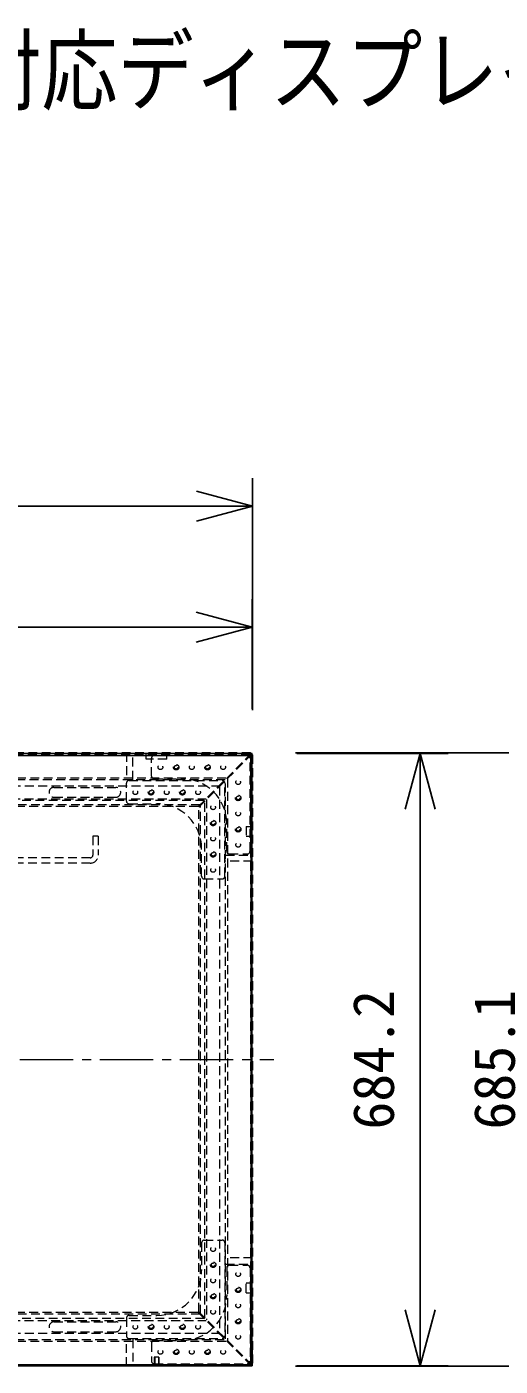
# Model space of a CAD drawing. Units: millimetres, scale not verified. Extents: x -62 to 63, y -56 to 57.
# Drawn here: x -5.5 to 15.6, y -3 to 56.8 of the extents above; entities that cross this region are included whole.
import ezdxf
from ezdxf.enums import TextEntityAlignment as Align

# ---------------------------------------------------------------- set-up
doc = ezdxf.new("R2010")
doc.units = ezdxf.units.MM
doc.header["$LTSCALE"] = 0.125
doc.linetypes.add('USER1', pattern=[28.575, 19.05, -3.175, 3.175, -3.175])
doc.linetypes.add('USER2', pattern=[4.7625, 3.175, -1.5875])
for name, color, linetype in [('0-0_0', 7, 'Continuous'), ('0-1_MOJI1', 7, 'Continuous'), ('0-3_SUNPO', 7, 'Continuous')]:
    doc.layers.add(name, color=color, linetype=linetype)
doc.layers.add('0-4_GAIKEI', color=8, linetype='Continuous', lineweight=18)
doc.styles.add('ＭＳ ゴシック', font='')
doc.styles.get('ＭＳ ゴシック').set_extended_font_data('MS Gothic')

# ---------------------------------------------------------------- blocks, each defined once
blk = doc.blocks.new('_Open30')
at = {"layer": '0-0_0'}
blk.add_line((0, 0), (-1, 0), dxfattribs=at)
blk.add_lwpolyline([(-1, 0.26795), (0, 0), (-1, -0.26795)], dxfattribs=at)
blk = doc.blocks.new('D4')
at = {"layer": '0-3_SUNPO'}
for p, q in [((149.4751, 213.8343), (149.4751, 218.7311)), ((198.0111, 213.8343), (198.0111, 218.7311)), ((151.9751, 217.4811), (195.5111, 217.4811))]:
    blk.add_line(p, q, dxfattribs=at)
at = {"layer": '0-3_SUNPO', "xscale": 2.5, "yscale": 2.5, "rotation": 180}
blk.add_blockref('_Open30', (149.4751, 217.4811), dxfattribs=at)
at = {"layer": '0-3_SUNPO', "xscale": 2.5, "yscale": 2.5}
blk.add_blockref('_Open30', (198.0111, 217.4811), dxfattribs=at)
at = {"layer": '0-3_SUNPO', "style": 'ＭＳ ゴシック'}
blk.add_text('1213.4', height=1.833, dxfattribs=at).set_placement((169.9931, 218.1061), align=Align.BOTTOM_LEFT)
blk = doc.blocks.new('D5')
at = {"layer": '0-3_SUNPO'}
for p, q in [((200.0071, 211.8383), (206.7685, 211.8383)), ((205.5185, 209.3383), (205.5185, 186.9704)), ((200.0071, 184.4704), (206.7685, 184.4704))]:
    blk.add_line(p, q, dxfattribs=at)
at = {"layer": '0-3_SUNPO', "xscale": 2.5, "yscale": 2.5}
for p, rotation in [((205.5185, 211.8383), 90), ((205.5185, 184.4704), 270)]:
    blk.add_blockref('_Open30', p, dxfattribs=dict(at, rotation=rotation))
at = {"layer": '0-3_SUNPO', "style": 'ＭＳ ゴシック'}
blk.add_text('684.2', height=1.833, rotation=90, dxfattribs=at).set_placement((204.8935, 195.0294), align=Align.BOTTOM_LEFT)
blk = doc.blocks.new('D6')
at = {"layer": '0-3_SUNPO'}
for p, q in [((149.4571, 213.7743), (149.4571, 224.1311)), ((198.0291, 213.7743), (198.0291, 224.1311)), ((151.9571, 222.8811), (195.5291, 222.8811))]:
    blk.add_line(p, q, dxfattribs=at)
at = {"layer": '0-3_SUNPO', "xscale": 2.5, "yscale": 2.5, "rotation": 180}
blk.add_blockref('_Open30', (149.4571, 222.8811), dxfattribs=at)
at = {"layer": '0-3_SUNPO', "xscale": 2.5, "yscale": 2.5}
blk.add_blockref('_Open30', (198.0291, 222.8811), dxfattribs=at)
at = {"layer": '0-3_SUNPO', "style": 'ＭＳ ゴシック'}
blk.add_text('1214.3', height=1.833, dxfattribs=at).set_placement((169.9931, 223.5061), align=Align.BOTTOM_LEFT)
blk = doc.blocks.new('D7')
at = {"layer": '0-3_SUNPO'}
for p, q in [((199.9443, 211.8592), (212.1685, 211.8592)), ((210.9185, 209.3592), (210.9185, 186.9552)), ((199.9443, 184.4552), (212.1685, 184.4552))]:
    blk.add_line(p, q, dxfattribs=at)
at = {"layer": '0-3_SUNPO', "xscale": 2.5, "yscale": 2.5}
for p, rotation in [((210.9185, 211.8592), 90), ((210.9185, 184.4552), 270)]:
    blk.add_blockref('_Open30', p, dxfattribs=dict(at, rotation=rotation))
at = {"layer": '0-3_SUNPO', "style": 'ＭＳ ゴシック'}
blk.add_text('685.1', height=1.833, rotation=90, dxfattribs=at).set_placement((210.2935, 195.0322), align=Align.BOTTOM_LEFT)

msp = doc.modelspace()

# ---------------------------------------------------------------- linework, layer by layer
at = {"layer": '0-4_GAIKEI', "color": 7}
for p, q in [((4.5139, 24.3394), (-44.0141, 24.3394)), ((4.5159, -3.0225), (4.5159, 24.3374)), ((-44.0141, -3.0245), (4.5139, -3.0245))]:
    msp.add_line(p, q, dxfattribs=at)
at = {"layer": '0-4_GAIKEI', "color": 1}
for p, q in [((4.4759, 24.3254), (-43.9762, 24.3254)), ((-43.9182, 24.2414), (4.4619, 24.2414)), ((-43.9142, 24.2494), (4.4579, 24.2494)), ((-43.9142, 24.2454), (4.4579, 24.2454)), ((4.5139, 24.3414), (3.5981, 24.3414)), ((3.5981, 24.3394), (3.5981, 24.3414)), ((3.9181, 24.3394), (3.9181, 24.3414)), ((4.0897, 24.3474), (4.2897, 24.3474)), ((4.0897, 24.3414), (4.0897, 24.3474)), ((4.2897, 24.3414), (4.2897, 24.3474)), ((4.4579, 24.2494), (4.4579, 24.2454)), ((4.4619, 24.2414), (4.4619, -2.9705)), ((4.4699, 24.2374), (4.4699, -2.9665)), ((4.4759, 24.3254), (4.4759, 24.3394)), ((4.5019, 24.2994), (4.5159, 24.2994)), ((4.5019, -2.9845), (4.5019, 24.2994)), ((4.5139, 24.3394), (4.5139, 24.3414)), ((4.5159, 24.3374), (4.5179, 24.3374)), ((4.5179, 23.4176), (4.5179, 24.3374)), ((4.5179, 24.1132), (4.5239, 24.1132)), ((4.5239, 24.1132), (4.5239, 23.9133)), ((4.5159, 23.7375), (4.5179, 23.7375)), ((4.5159, 23.4176), (4.5179, 23.4176)), ((4.5179, 23.9133), (4.5239, 23.9133)), ((4.5159, -2.1068), (4.5179, -2.1068)), ((4.5179, -2.1068), (4.5179, -3.0225)), ((-43.9182, -2.9705), (4.4619, -2.9705)), ((4.4579, -2.9745), (-43.9142, -2.9745)), ((4.4579, -2.9785), (-43.9142, -2.9785)), ((4.4579, -2.9785), (4.4579, -2.9745)), ((4.4699, -2.9665), (4.4659, -2.9665)), ((4.5019, -2.9845), (4.5159, -2.9845)), ((4.5159, -2.4267), (4.5179, -2.4267)), ((4.5179, -2.5983), (4.5239, -2.5983)), ((4.5179, -2.7983), (4.5239, -2.7983)), ((4.5239, -2.5983), (4.5239, -2.7983)), ((-43.9762, -3.0105), (4.4759, -3.0105)), ((3.9139, -3.0245), (3.9139, -3.0265)), ((4.0897, -3.0265), (4.0897, -3.0325)), ((4.4759, -3.0105), (4.4759, -3.0245)), ((4.5139, -3.0245), (4.5139, -3.0265)), ((4.5159, -3.0225), (4.5179, -3.0225))]:
    msp.add_line(p, q, dxfattribs=at)
at = {"layer": '0-4_GAIKEI', "linetype": 'USER2'}
for p, q in [((4.4276, 24.2823), (-43.9279, 24.2823)), ((-1.0901, 24.3623), (-1.0901, 23.1623)), ((-0.8101, 23.1623), (-0.8101, 24.3623)), ((-0.2101, 24.0823), (-0.2101, 24.3623)), ((0.7099, 24.0823), (-0.2101, 24.0823)), ((0.0239, 23.3303), (0.0239, 24.1303)), ((0.1439, 24.2503), (4.3039, 24.2503)), ((0.7099, 24.0823), (0.7099, 24.3623)), ((4.4239, 19.9703), (4.4239, 24.1303)), ((4.4559, -2.9334), (4.4559, 24.254)), ((-42.8879, 23.2423), (3.3876, 23.2423)), ((3.3076, 23.1623), (-42.8079, 23.1623)), ((-42.5359, 22.8903), (3.0356, 22.8903)), ((-4.3301, 22.8223), (-1.5701, 22.8223)), ((-1.0961, 22.2103), (-1.0961, 23.0103)), ((-0.9761, 23.1303), (3.1839, 23.1303)), ((0.1439, 23.2103), (1.3839, 23.2103)), ((3.0639, 22.862), (3.0639, -1.5414)), ((3.3039, 18.8503), (3.3039, 23.0103)), ((3.3359, -1.8134), (3.3359, 23.134)), ((3.4159, 23.214), (3.4159, -1.8934)), ((-41.9599, 22.3143), (2.4596, 22.3143)), ((2.3796, 22.2343), (-41.8799, 22.2343)), ((-4.3301, 22.3823), (-1.5701, 22.3823)), ((2.4079, -0.8854), (2.4079, 22.206)), ((2.4879, 22.286), (2.4879, -0.9654)), ((2.1876, 22.0423), (-41.6879, 22.0423)), ((2.1076, 21.9623), (-41.6079, 21.9623)), ((-0.9761, 22.0903), (0.2639, 22.0903)), ((2.2159, -0.6934), (2.2159, 22.014)), ((3.3839, 19.9703), (3.3839, 21.2103)), ((4.2559, 21.0803), (4.5359, 21.0803)), ((4.2559, 21.0803), (4.2559, 20.6403)), ((-2.5901, 20.6363), (-2.5901, 19.7963)), ((-2.3501, 20.6363), (-2.5901, 20.6363)), ((-2.3501, 20.6363), (-2.3501, 19.7963)), ((4.2559, 20.6403), (4.5359, 20.6403)), ((2.2639, 18.8503), (2.2639, 20.0903)), ((3.3359, 19.8003), (4.5359, 19.8003)), ((3.5039, 19.8503), (4.3039, 19.8503)), ((-2.7101, 19.4363), (-23.3101, 19.4363)), ((-2.7101, 19.6763), (-22.8981, 19.6763)), ((4.5359, 19.5203), (3.3359, 19.5203)), ((2.3839, 18.7303), (3.1839, 18.7303)), ((2.2639, 2.4703), (2.2639, 1.2303)), ((2.3839, 2.5903), (3.1839, 2.5903)), ((3.3039, 2.4703), (3.3039, -1.6897)), ((4.5359, 1.8003), (3.3359, 1.8003)), ((3.3359, 1.5203), (4.5359, 1.5203)), ((3.3839, 1.3503), (3.3839, 0.1103)), ((3.5039, 1.4703), (4.3039, 1.4703)), ((4.4239, 1.3503), (4.4239, -2.8097)), ((4.2559, 0.2403), (4.2559, 0.6803)), ((4.2559, 0.6803), (4.5359, 0.6803)), ((4.2559, 0.2403), (4.5359, 0.2403)), ((-41.9599, -0.9937), (2.4596, -0.9937)), ((2.3796, -0.9137), (-41.8799, -0.9137)), ((2.1876, -0.7217), (-41.6879, -0.7217)), ((2.1076, -0.6417), (-41.6079, -0.6417)), ((-4.3301, -1.0617), (-1.5701, -1.0617)), ((-1.0961, -0.8897), (-1.0961, -1.6897)), ((-0.9761, -0.7697), (0.2639, -0.7697)), ((2.1359, -0.6134), (4.5076, -2.9852)), ((-42.5359, -1.5697), (3.0356, -1.5697)), ((-4.3301, -1.5017), (-1.5701, -1.5017)), ((-42.8879, -1.9217), (3.3876, -1.9217)), ((-19.7501, -1.8417), (3.3076, -1.8417)), ((-1.0901, -3.0417), (-1.0901, -1.8417)), ((-0.9761, -1.8097), (3.1839, -1.8097)), ((-0.8101, -1.8417), (-0.8101, -3.0417)), ((0.0239, -2.0097), (0.0239, -2.8097)), ((0.1439, -1.8897), (1.3839, -1.8897)), ((-19.7501, -2.9617), (4.4276, -2.9617)), ((0.1439, -2.9297), (4.3039, -2.9297)), ((0.1499, -2.6417), (0.1499, -3.0417)), ((0.3499, -2.6417), (0.1499, -2.6417)), ((0.1672, -2.6417), (0.1672, -3.0417)), ((0.3325, -2.6417), (0.3325, -3.0417)), ((0.3499, -2.6417), (0.3499, -3.0417)), ((4.5076, -2.9852), (4.5359, -2.9569))]:
    msp.add_line(p, q, dxfattribs=at)
at = {"layer": '0-4_GAIKEI', "color": 9, "linetype": 'USER1'}
msp.add_line((-45.1402, 10.6563), (5.4947, 10.6563), dxfattribs=at)
at = {"layer": '0-4_GAIKEI', "linetype": 'USER2'}
for points in [[(2.1076, 21.9623), (4.4793, 24.334), (4.451, 24.3623), (-19.7501, 24.3623)], [(2.1359, -0.6134), (2.1359, 21.934), (4.5076, 24.3057), (4.5359, 24.2774), (4.5359, -2.9569)], [(2.1076, -0.6417), (4.4793, -3.0134), (4.451, -3.0417), (-19.7501, -3.0417)]]:
    msp.add_lwpolyline(points, dxfattribs=at)
at = {"layer": '0-4_GAIKEI', "color": 1}
for points in [[(4.4699, 24.2374), (4.4659, 24.2374), (4.4659, -2.9665)], [(3.594, -3.0245), (3.594, -3.0265), (4.5139, -3.0265)], [(4.2897, -3.0265), (4.2897, -3.0325), (4.0897, -3.0325)]]:
    msp.add_lwpolyline(points, dxfattribs=at)
at = {"layer": '0-4_GAIKEI', "linetype": 'USER2'}
for centre, radius in [((0.4239, 23.7223), 0.104), ((1.1239, 23.7223), 0.122), ((1.1239, 23.7223), 0.12), ((1.1239, 23.7223), 0.08), ((1.8239, 23.7223), 0.104), ((2.5239, 23.7223), 0.122), ((2.5239, 23.7223), 0.12), ((2.5239, 23.7223), 0.08), ((3.2239, 23.7223), 0.104), ((3.8959, 23.0503), 0.104), ((-0.6961, 22.6023), 0.104), ((0.0039, 22.6023), 0.122), ((0.0039, 22.6023), 0.12), ((0.0039, 22.6023), 0.08), ((0.7039, 22.6023), 0.104), ((1.4039, 22.6023), 0.122), ((1.4039, 22.6023), 0.12), ((1.4039, 22.6023), 0.08), ((2.1039, 22.6023), 0.104), ((3.8959, 22.3503), 0.122), ((3.8959, 22.3503), 0.12), ((3.8959, 22.3503), 0.08), ((2.7759, 21.9303), 0.104), ((3.8959, 21.6503), 0.104), ((2.7759, 21.2303), 0.122), ((2.7759, 21.2303), 0.12), ((2.7759, 21.2303), 0.08), ((3.8959, 20.9503), 0.122), ((3.8959, 20.9503), 0.12), ((3.8959, 20.9503), 0.08), ((2.7759, 20.5303), 0.104), ((3.8959, 20.2503), 0.104), ((2.7759, 19.8303), 0.122), ((2.7759, 19.8303), 0.12), ((2.7759, 19.8303), 0.08), ((2.7759, 19.1303), 0.104), ((2.7759, 2.1903), 0.104), ((2.7759, 1.4903), 0.122), ((2.7759, 1.4903), 0.12), ((2.7759, 1.4903), 0.08), ((2.7759, 0.7903), 0.104), ((3.8959, 1.0703), 0.104), ((2.7759, 0.0903), 0.122), ((2.7759, 0.0903), 0.12), ((2.7759, 0.0903), 0.08), ((3.8959, 0.3703), 0.122), ((3.8959, 0.3703), 0.12), ((3.8959, 0.3703), 0.08), ((2.7759, -0.6097), 0.104), ((3.8959, -0.3297), 0.104), ((-0.6961, -1.2817), 0.104), ((0.0039, -1.2817), 0.122), ((0.0039, -1.2817), 0.12), ((0.7039, -1.2817), 0.104), ((1.4039, -1.2817), 0.122), ((1.4039, -1.2817), 0.12), ((2.1039, -1.2817), 0.104), ((3.8959, -1.0297), 0.122), ((3.8959, -1.0297), 0.12), ((3.8959, -1.0297), 0.08), ((0.0039, -1.2817), 0.08), ((1.4039, -1.2817), 0.08), ((3.8959, -1.7297), 0.104), ((0.4239, -2.4017), 0.104), ((1.1239, -2.4017), 0.122), ((1.1239, -2.4017), 0.12), ((1.1239, -2.4017), 0.08), ((1.8239, -2.4017), 0.104), ((2.5239, -2.4017), 0.122), ((2.5239, -2.4017), 0.12), ((2.5239, -2.4017), 0.08), ((3.2239, -2.4017), 0.104)]:
    msp.add_circle(centre, radius, dxfattribs=at)
for centre, radius, start, end in [((0.1439, 24.1303), 0.12, 90, 180), ((4.3039, 24.1303), 0.12, 0, 90), ((-4.3301, 22.6023), 0.22, 90, 270), ((-1.5701, 22.6023), 0.22, 270, 90), ((-0.9761, 23.0103), 0.12, 90, 180), ((0.1439, 23.3303), 0.12, 180, 270), ((1.3839, 21.2103), 2, 0, 90), ((3.1839, 23.0103), 0.12, 0, 90), ((-0.9761, 22.2103), 0.12, 180, 270), ((0.2639, 20.0903), 2, 0, 90), ((-2.7101, 19.7963), 0.36, 270, 0), ((-2.7101, 19.7963), 0.12, 270, 0), ((3.5039, 19.9703), 0.12, 180, 270), ((4.3039, 19.9703), 0.12, 270, 0), ((2.3839, 18.8503), 0.12, 180, 270), ((3.1839, 18.8503), 0.12, 270, 0), ((2.3839, 2.4703), 0.12, 90, 180), ((3.1839, 2.4703), 0.12, 0, 90), ((0.2639, 1.2303), 2, 270, 0), ((3.5039, 1.3503), 0.12, 90, 180), ((4.3039, 1.3503), 0.12, 0, 90), ((1.3839, 0.1103), 2, 270, 0), ((-4.3301, -1.2817), 0.22, 90, 270), ((-1.5701, -1.2817), 0.22, 270, 90), ((-0.9761, -0.8897), 0.12, 90, 180), ((-0.9761, -1.6897), 0.12, 180, 270), ((3.1839, -1.6897), 0.12, 270, 0), ((0.1439, -2.0097), 0.12, 90, 180), ((0.1439, -2.8097), 0.12, 180, 270), ((4.3039, -2.8097), 0.12, 270, 0)]:
    msp.add_arc(centre, radius, start, end, dxfattribs=at)
at = {"layer": '0-4_GAIKEI', "color": 1}
for centre, radius, start, end in [((4.4579, 24.2374), 0.012, 0, 90), ((4.4579, 24.2374), 0.008, 0, 90), ((4.4759, 24.2994), 0.04, 0, 90), ((4.4759, 24.2994), 0.026, 0, 90), ((4.5139, 24.3374), 0.004, 0.00017, 89.99983), ((4.4579, -2.9665), 0.012, 270, 0), ((4.4579, -2.9665), 0.008, 270, 0), ((4.4759, -2.9845), 0.026, 270, 0), ((4.4759, -2.9845), 0.04, 270, 0), ((4.5139, -3.0225), 0.002, 270.00003, 359.99997), ((4.5139, -3.0225), 0.004, 270.00017, 359.99983)]:
    msp.add_arc(centre, radius, start, end, dxfattribs=at)
at = {"layer": '0-4_GAIKEI', "color": 7}
msp.add_arc((4.5139, 24.3374), 0.002, 0.00003, 89.99997, dxfattribs=at)

# ---------------------------------------------------------------- block references
at = {"layer": '0-3_SUNPO'}
for name in ['D6', 'D4', 'D7', 'D5']:
    msp.add_blockref(name, (-193.4933, -187.4969), dxfattribs=at)

# ---------------------------------------------------------------- texts
at = {"layer": '0-1_MOJI1', "style": 'ＭＳ ゴシック', "width": 0.85}
msp.add_text('マルチスクリーン対応ディスプレイ（壁掛け金具付）', height=2.933, dxfattribs=at).set_placement((-35.4933, 52.5031), align=Align.BOTTOM_LEFT)

doc.saveas('drawing.dxf')
